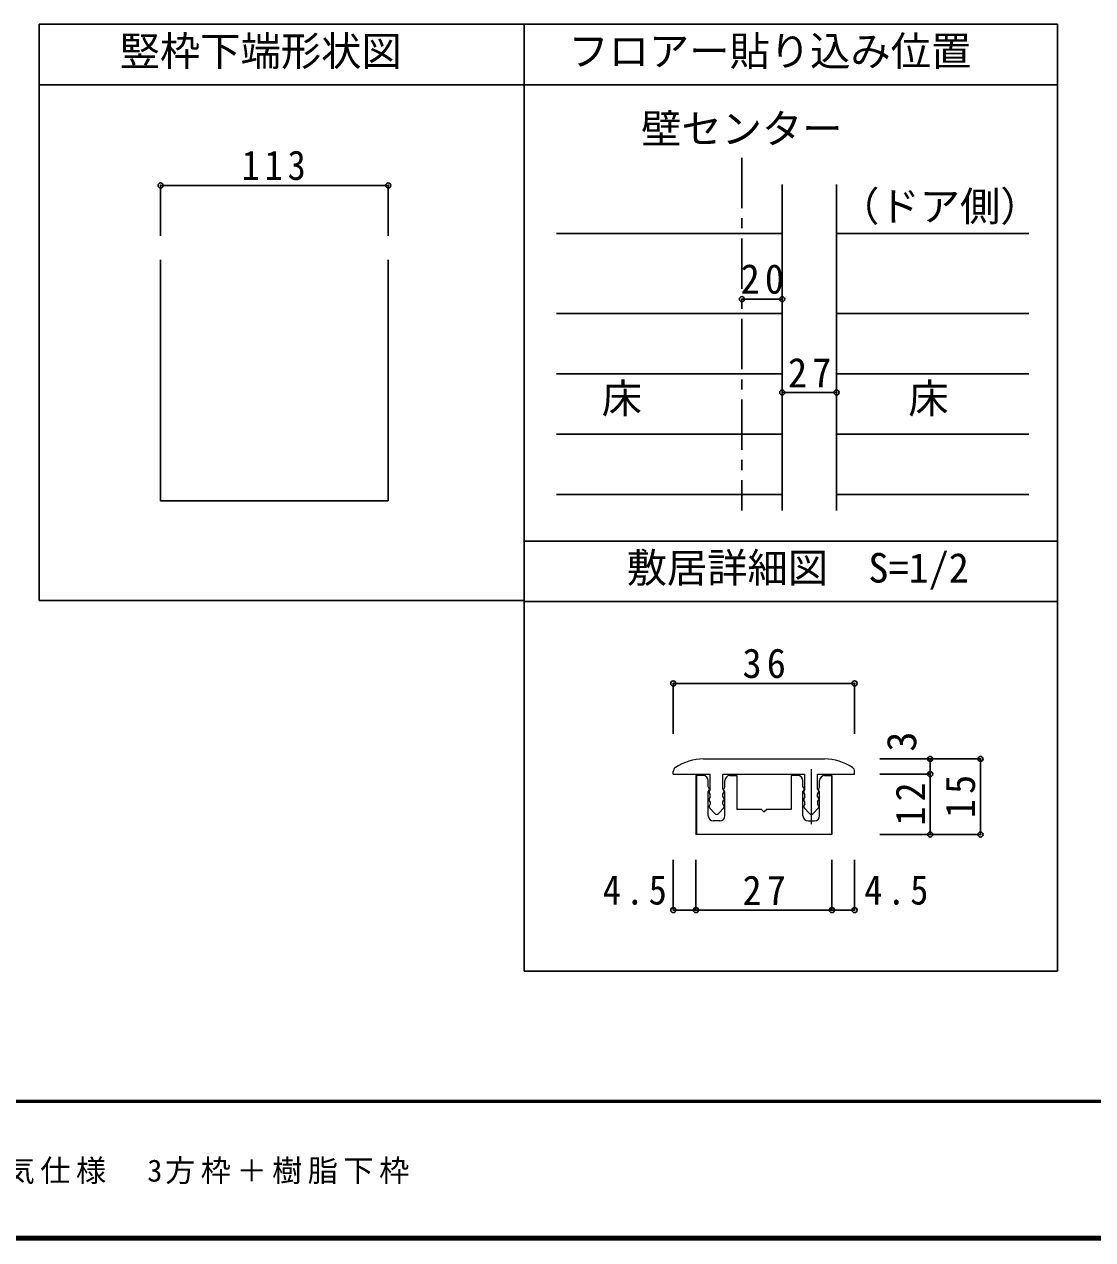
# Model space of a CAD drawing. Units: millimetres at full size, sheet at 1:5, with parts at other scales. Extents: x -973 to 977, y -718 to 696.
# Drawn here: x -546 to -16, y -701 to -98 of the extents above; entities that cross this region are included whole.
import ezdxf
from ezdxf.enums import TextEntityAlignment as Align

# ---------------------------------------------------------------- set-up
doc = ezdxf.new("R2010")
doc.units = ezdxf.units.MM
doc.header["$LTSCALE"] = 5
doc.header["$PDMODE"] = 32
doc.header["$PDSIZE"] = 2.5
doc.linetypes.add('CHAIN1', pattern=[8, 5, -1, 1, -1])
for name, color, linetype in [('0-1_通り芯', 4, 'CHAIN1'), ('0-4_枠', 3, 'Continuous'), ('0-A_文字', 3, 'Continuous'), ('0-B_寸法', 7, 'Continuous'), ('0-D_', 4, 'Continuous'), ('1-B_寸法', 7, 'Continuous'), ('F-1_枠', 6, 'Continuous'), ('F-A_文字', 7, 'Continuous')]:
    doc.layers.add(name, color=color, linetype=linetype)
doc.layers.add('1-7_金物', color=7, linetype='Continuous', lineweight=18)
doc.styles.add('ＭＳ ゴシック', font='')
doc.styles.get('ＭＳ ゴシック').set_extended_font_data('MS Gothic')

msp = doc.modelspace()

# ---------------------------------------------------------------- linework, layer by layer
at = {"layer": '0-1_通り芯'}
msp.add_line((-189.944, -163.75), (-189.944, -338.827), dxfattribs=at)
at = {"layer": '0-4_枠'}
for p, q in [((-538.76, -97.5), (-318.76, -97.5)), ((-538.76, -97.5), (-538.76, -383.448)), ((-297.986, -97.5), (-297.986, -567.5)), ((-538.76, -127.5), (-318.76, -127.5)), ((-169.944, -176.95), (-169.944, -338.827)), ((-142.944, -176.95), (-142.944, -338.827)), ((-478.449, -214.432), (-478.449, -334.007)), ((-365.449, -214.432), (-365.449, -334.007)), ((-478.449, -334.007), (-365.449, -334.007)), ((-297.986, -383.448), (-538.76, -383.448))]:
    msp.add_line(p, q, dxfattribs=at)
at = {"layer": '0-A_文字'}
for p, q in [((-318.76, -97.5), (-33.347, -97.5)), ((-33.347, -97.5), (-33.347, -567.5)), ((-318.76, -127.5), (-33.347, -127.5)), ((-297.986, -354.026), (-33.347, -354.026)), ((-297.986, -384.026), (-33.347, -384.026)), ((-297.986, -567.5), (-33.347, -567.5))]:
    msp.add_line(p, q, dxfattribs=at)
at = {"layer": '0-B_寸法', "color": 4}
for p, q in [((-478.449, -177.5), (-365.449, -177.5)), ((-478.449, -177.5), (-478.449, -202.5)), ((-365.449, -177.5), (-365.449, -202.5)), ((-189.944, -233.938), (-169.944, -233.938)), ((-169.944, -280.277), (-142.944, -280.277))]:
    msp.add_line(p, q, dxfattribs=at)
at = {"layer": '0-B_寸法'}
for p in [(-478.449, -177.5), (-365.449, -177.5), (-189.944, -233.938), (-169.944, -233.938), (-169.944, -280.277), (-142.944, -280.277)]:
    msp.add_point(p, dxfattribs=at)
at = {"layer": '0-D_'}
for p, q in [((-169.944, -201.364), (-281.944, -201.364)), ((-142.944, -201.364), (-47.546, -201.364)), ((-169.944, -240.978), (-281.944, -240.978)), ((-142.944, -240.978), (-47.546, -240.978)), ((-169.944, -270.978), (-281.944, -270.978)), ((-142.944, -270.978), (-47.546, -270.978)), ((-169.944, -300.978), (-281.944, -300.978)), ((-142.944, -300.978), (-47.546, -300.978)), ((-169.944, -330.978), (-281.944, -330.978)), ((-142.944, -330.978), (-47.546, -330.978))]:
    msp.add_line(p, q, dxfattribs=at)
at = {"layer": '1-7_金物'}
for p, q in [((-209.009, -462.203), (-149.009, -462.203)), ((-224.009, -469.703), (-224.009, -468.495)), ((-224.009, -469.703), (-205.634, -469.703)), ((-212.759, -470.453), (-212.759, -499.703)), ((-209.134, -470.453), (-212.759, -470.453)), ((-212.509, -470.453), (-212.509, -499.703)), ((-205.634, -477.203), (-205.634, -469.703)), ((-199.384, -469.703), (-158.634, -469.703)), ((-199.384, -477.203), (-199.384, -469.703)), ((-195.884, -470.453), (-192.509, -470.453)), ((-192.509, -470.453), (-192.509, -487.203)), ((-165.509, -470.453), (-165.509, -487.203)), ((-162.134, -470.453), (-165.509, -470.453)), ((-158.634, -477.203), (-158.634, -469.703)), ((-152.384, -469.703), (-134.009, -469.703)), ((-152.384, -477.203), (-152.384, -469.703)), ((-145.509, -470.453), (-145.509, -499.703)), ((-134.009, -469.703), (-134.009, -468.495)), ((-206.634, -476.078), (-206.634, -472.953)), ((-206.634, -476.078), (-206.116, -476.942)), ((-198.384, -476.078), (-198.902, -476.942)), ((-198.384, -476.078), (-198.384, -472.953)), ((-159.634, -476.078), (-159.634, -472.953)), ((-159.634, -476.078), (-159.116, -476.942)), ((-151.384, -476.078), (-151.902, -476.942)), ((-151.384, -476.078), (-151.384, -472.953)), ((-206.634, -478.578), (-206.116, -477.714)), ((-206.634, -490.453), (-206.634, -478.578)), ((-205.634, -477.203), (-206.152, -478.067)), ((-205.634, -479.703), (-206.152, -478.839)), ((-205.634, -480.953), (-206.152, -481.817)), ((-205.634, -483.453), (-206.152, -482.589)), ((-205.634, -480.953), (-205.634, -479.703)), ((-199.384, -477.203), (-198.866, -478.067)), ((-199.384, -480.953), (-198.866, -481.817)), ((-199.384, -483.453), (-198.866, -482.589)), ((-198.384, -478.578), (-198.902, -477.714)), ((-198.384, -490.453), (-198.384, -478.578)), ((-159.634, -478.578), (-159.116, -477.714)), ((-159.634, -490.453), (-159.634, -478.578)), ((-158.634, -477.203), (-159.152, -478.067)), ((-158.634, -480.953), (-159.152, -481.817)), ((-158.634, -483.453), (-159.152, -482.589)), ((-152.384, -477.203), (-151.866, -478.067)), ((-152.384, -479.703), (-151.866, -478.839)), ((-152.384, -480.953), (-152.384, -479.703)), ((-152.384, -480.953), (-151.866, -481.817)), ((-152.384, -483.453), (-151.866, -482.589)), ((-151.384, -478.578), (-151.902, -477.714)), ((-151.384, -490.453), (-151.384, -478.578)), ((-205.634, -484.703), (-206.152, -485.567)), ((-203.425, -489.303), (-206.059, -486.463)), ((-205.634, -483.453), (-205.634, -484.703)), ((-201.592, -489.303), (-198.959, -486.463)), ((-199.384, -484.703), (-199.384, -483.453)), ((-199.384, -484.703), (-198.866, -485.567)), ((-180.259, -487.203), (-192.509, -487.203)), ((-179.009, -488.453), (-180.259, -487.203)), ((-179.009, -488.453), (-177.759, -487.203)), ((-165.509, -487.203), (-177.759, -487.203)), ((-158.634, -484.703), (-159.152, -485.567)), ((-156.425, -489.303), (-159.059, -486.463)), ((-158.634, -484.703), (-158.634, -483.453)), ((-154.592, -489.303), (-151.959, -486.463)), ((-152.384, -483.453), (-152.384, -484.703)), ((-152.384, -484.703), (-151.866, -485.567)), ((-200.884, -492.953), (-204.134, -492.953)), ((-157.134, -492.953), (-153.884, -492.953))]:
    msp.add_line(p, q, dxfattribs=at)
at = {"layer": '1-7_金物', "color": 4}
msp.add_line((-155.509, -467.203), (-155.509, -494.556), dxfattribs=at)
at = {"layer": '1-7_金物'}
for points in [[(-148.884, -470.453), (-145.259, -470.453), (-145.259, -499.703), (-212.759, -499.703)], [(-199.384, -480.953), (-199.384, -479.703), (-198.866, -478.839)], [(-158.634, -480.953), (-158.634, -479.703), (-159.152, -478.839)]]:
    msp.add_lwpolyline(points, dxfattribs=at)
for centre, radius, start, end in [((-209.009, -487.203), 25, 90, 123.74899), ((-149.009, -487.203), 25, 56.25101, 90), ((-221.509, -468.495), 2.5, 123.74899, 180), ((-209.134, -472.953), 2.5, 0, 90), ((-195.884, -472.953), 2.5, 90, 180), ((-162.134, -472.953), 2.5, 0, 90), ((-148.884, -472.953), 2.5, 90, 180), ((-136.509, -468.495), 2.5, 0, 56.25101), ((-205.509, -478.453), 0.75, 149.05365, 210.94635), ((-205.509, -482.203), 0.75, 149.05365, 210.94635), ((-206.759, -477.328), 0.75, 329.05368, 30.94635), ((-198.259, -477.328), 0.75, 149.05365, 210.94632), ((-199.509, -478.453), 0.75, 329.05365, 30.94632), ((-199.509, -482.203), 0.75, 329.05365, 30.94632), ((-158.509, -478.453), 0.75, 149.05366, 210.94634), ((-158.509, -482.203), 0.75, 149.05366, 210.94634), ((-159.759, -477.328), 0.75, 329.05368, 30.94635), ((-151.259, -477.328), 0.75, 149.05365, 210.94632), ((-152.509, -478.453), 0.75, 329.05365, 30.94635), ((-152.509, -482.203), 0.75, 329.05365, 30.94635), ((-205.509, -485.953), 0.75, 149.05362, 222.83826), ((-199.509, -485.953), 0.75, 317.16174, 30.94632), ((-158.509, -485.953), 0.75, 149.0537, 222.83827), ((-152.509, -485.953), 0.75, 317.16174, 30.94638), ((-204.134, -490.453), 2.5, 180, 270), ((-202.509, -488.453), 1.25, 222.83826, 317.16174), ((-200.884, -490.453), 2.5, 270, 0), ((-157.134, -490.453), 2.5, 180, 270), ((-155.509, -488.453), 1.25, 222.83827, 317.16174), ((-153.884, -490.453), 2.5, 270, 0)]:
    msp.add_arc(centre, radius, start, end, dxfattribs=at)
at = {"layer": '1-B_寸法', "color": 4}
for p, q in [((-224.009, -424.703), (-134.009, -424.703)), ((-224.009, -424.703), (-224.009, -449.703)), ((-134.009, -424.703), (-134.009, -449.703)), ((-71.509, -462.203), (-121.509, -462.203)), ((-96.509, -469.703), (-96.509, -462.203)), ((-71.509, -499.703), (-71.509, -462.203)), ((-96.509, -469.703), (-121.509, -469.703)), ((-96.509, -499.703), (-96.509, -469.703)), ((-71.509, -499.703), (-121.509, -499.703)), ((-224.009, -537.203), (-224.009, -512.203)), ((-212.759, -537.203), (-212.759, -512.203)), ((-145.259, -537.203), (-145.259, -512.203)), ((-134.009, -537.203), (-134.009, -512.203)), ((-224.009, -537.203), (-212.759, -537.203)), ((-212.759, -537.203), (-145.259, -537.203)), ((-145.259, -537.203), (-134.009, -537.203))]:
    msp.add_line(p, q, dxfattribs=at)
at = {"layer": '1-B_寸法'}
for p in [(-224.009, -424.703), (-134.009, -424.703), (-96.509, -462.203), (-71.509, -462.203), (-96.509, -469.703), (-96.509, -499.703), (-71.509, -499.703), (-224.009, -537.203), (-212.759, -537.203), (-145.259, -537.203), (-134.009, -537.203)]:
    msp.add_point(p, dxfattribs=at)
at = {"layer": 'F-1_枠'}
for p, q in [((976.653, -631.667), (-973.347, -631.667)), ((976.653, -632.5), (-973.347, -632.5)), ((976.653, -699.167), (-973.347, -699.167)), ((976.653, -700), (-973.347, -700)), ((976.653, -700.833), (-973.347, -700.833))]:
    msp.add_line(p, q, dxfattribs=at)

# ---------------------------------------------------------------- texts
at = {"layer": '0-4_枠', "color": 7, "style": 'ＭＳ ゴシック'}
msp.add_text('竪枠下端形状図', height=14.66, dxfattribs=at).set_placement((-498.76, -122.5), align=Align.BOTTOM_LEFT)
at = {"layer": '0-A_文字', "color": 7, "style": 'ＭＳ ゴシック'}
for s, p in [('フロアー貼り込み位置', (-276.054, -122.5)), ('壁センター', (-239.944, -161.032)), ('（ドア側）', (-141.68, -199.574)), ('床', (-259.539, -294.986)), ('床', (-107.35, -294.986)), ('敷居詳細図\u3000S=1/2', (-247.149, -379.026))]:
    msp.add_text(s, height=14.66, dxfattribs=at).set_placement(p, align=Align.BOTTOM_LEFT)
at = {"layer": '0-B_寸法', "char_height": 14.66, "attachment_point": 7, "style": 'ＭＳ ゴシック'}
for s, insert in [('\\T1.27;\\W0.9;113', (-438.199, -175)), ('\\T1.27;\\W0.95;20', (-190.569, -231.438)), ('\\T1.27;\\W0.95;27', (-167.069, -277.777))]:
    msp.add_mtext(s, dxfattribs=dict(at, insert=insert))
at = {"layer": '1-B_寸法', "style": 'ＭＳ ゴシック'}
msp.add_text('3', height=14.66, rotation=90, dxfattribs=at).set_placement((-99.009, -458.57), align=Align.BOTTOM_LEFT)
at = {"layer": '1-B_寸法', "char_height": 14.66, "attachment_point": 7, "style": 'ＭＳ ゴシック'}
for s, insert in [('\\T1.27;\\W0.95;36', (-189.634, -422.203)), ('\\T1.27;\\W0.9;4.5', (-258.991, -534.703)), ('\\T1.27;\\W0.95;27', (-189.634, -534.703)), ('\\T1.27;\\W0.9;4.5', (-129.187, -534.703))]:
    msp.add_mtext(s, dxfattribs=dict(at, insert=insert))
at = {"layer": '1-B_寸法', "char_height": 14.66, "attachment_point": 7, "rotation": 90, "style": 'ＭＳ ゴシック'}
for s, insert in [('\\T1.27;\\W0.95;12', (-99.009, -495.328)), ('\\T1.27;\\W0.95;15', (-74.009, -491.578))]:
    msp.add_mtext(s, dxfattribs=dict(at, insert=insert))
at = {"layer": 'F-A_文字', "insert": (-847.938, -673.333), "char_height": 11, "attachment_point": 7, "style": 'ＭＳ ゴシック'}
msp.add_mtext('\\T1.18;ドレタス\u3000H20親子ドア\u3000調整枠\u3000通気仕様\u30003方枠＋樹脂下枠', dxfattribs=at)

doc.saveas('drawing.dxf')
